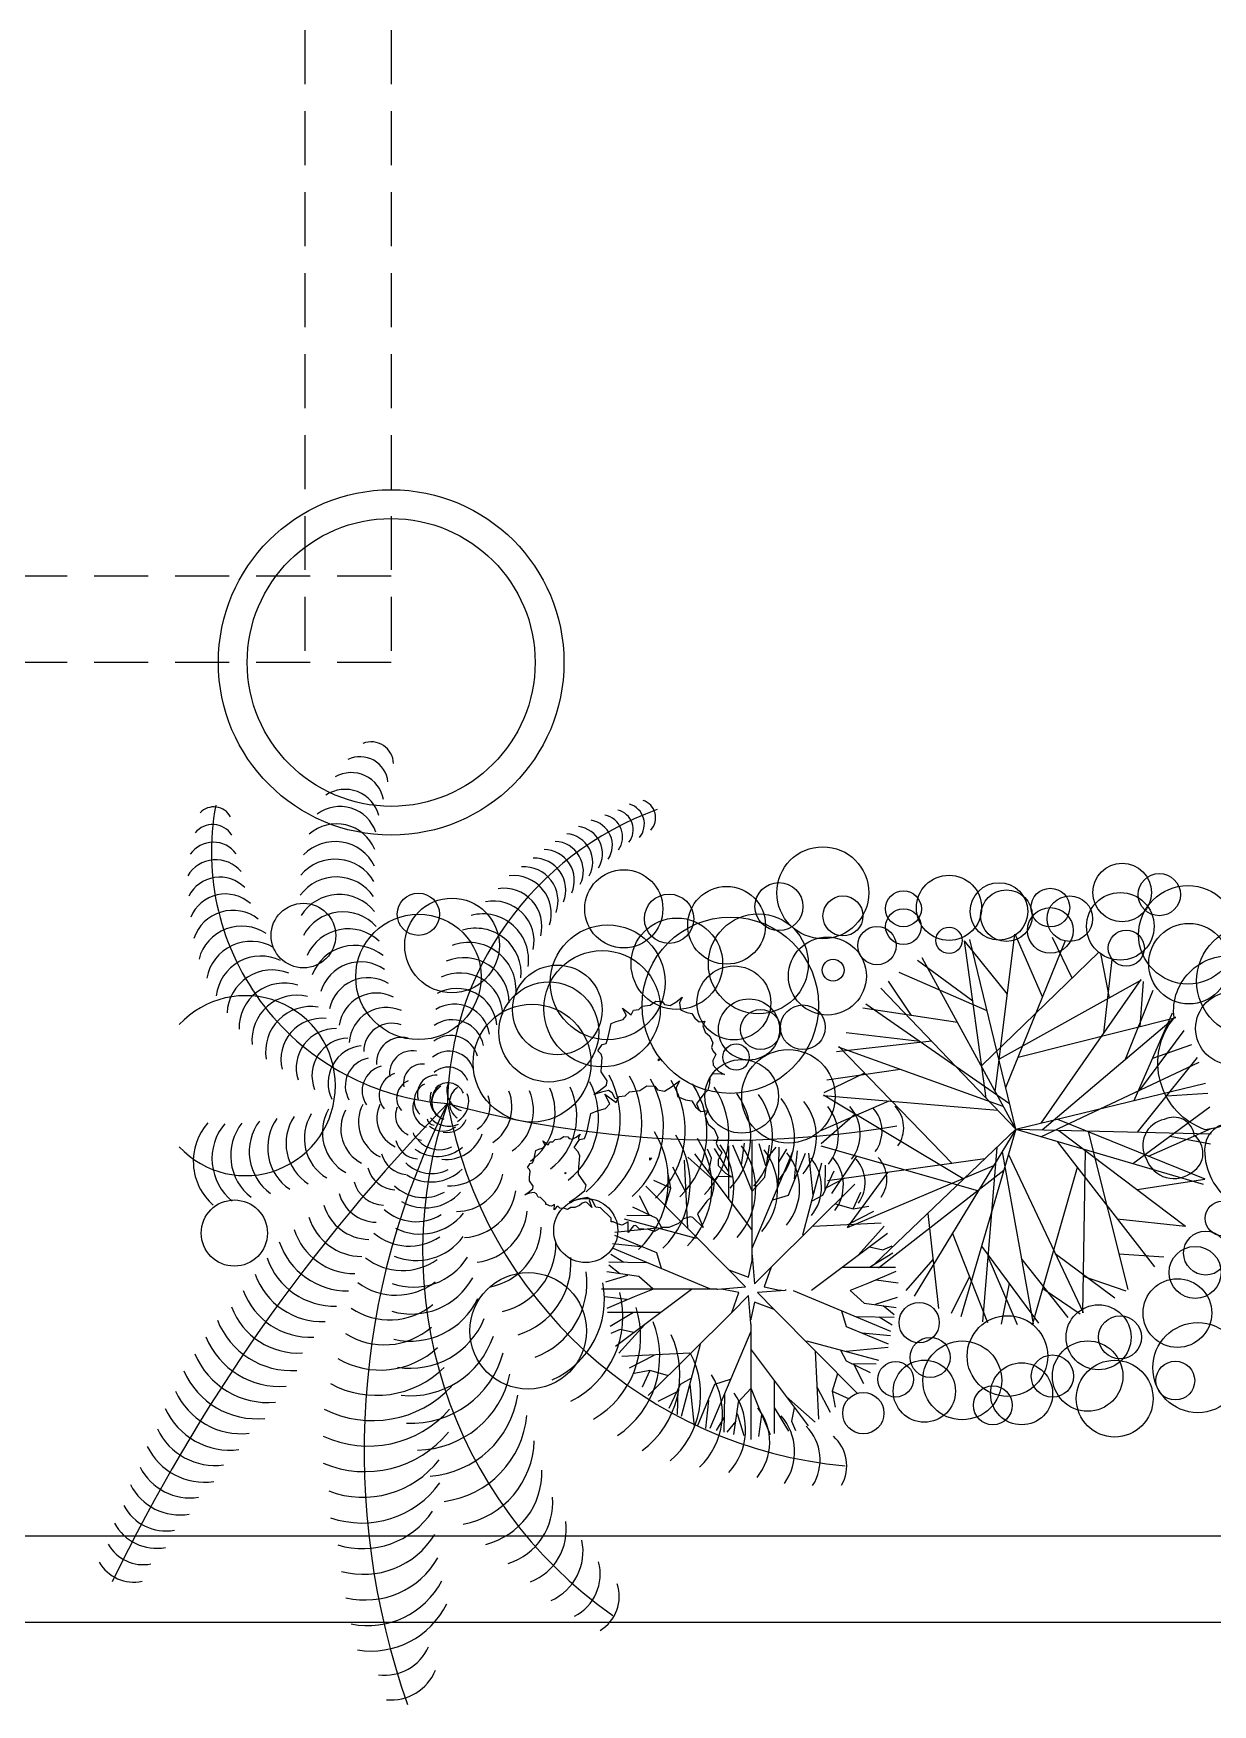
# Model space of a CAD drawing. Header units: inches. Extents: x 0 to 2330, y 0 to 1444.
# Drawn here: x 694.2 to 776.1, y 329.9 to 446 of the extents above; entities that cross this region are included whole.
import ezdxf

# ---------------------------------------------------------------- set-up
doc = ezdxf.new("R2010")
doc.units = ezdxf.units.IN
doc.header["$MEASUREMENT"] = 0
doc.linetypes.add('HIDDEN', pattern=[0.375, 0.25, -0.125])
for name, color, linetype in [('BOUNDRY WALL', 41, 'Continuous'), ('COLOUM', 130, 'Continuous'), ('Plants', 92, 'Continuous'), ('PORCH BOUNDRY', 173, 'HIDDEN')]:
    doc.layers.add(name, color=color, linetype=linetype)

# ---------------------------------------------------------------- blocks, each defined once
blk = doc.blocks.new('18')
at = {"layer": 'Plants'}
for p, q in [((5545.99, 13015.82), (5537.57, 13076.74)), ((5554.21, 13056.07), (5537.6, 13076.74)), ((5557.47, 13003.8), (5539.61, 13077.26)), ((5549.5, 13018.38), (5557.12, 13079.4)), ((5553.54, 13019.95), (5576.7, 13076.91)), ((5567.84, 13055.13), (5557.15, 13079.4)), ((5579.27, 13062.37), (5571.61, 13078.07)), ((5544.25, 13028.46), (5589.51, 13072.28)), ((5593.69, 13054.73), (5590.35, 13071.88)), ((5546.33, 13049.62), (5512.37, 13064.48)), ((5540.79, 13053.44), (5519.39, 13069.11)), ((5557.47, 13003.8), (5521.2, 13070.14)), ((5591.47, 13040.99), (5594.8, 13069.54)), ((5557.47, 13003.8), (5505.27, 13058.49)), ((5517.11, 13047.87), (5508.17, 13061.12)), ((5551.08, 13031.04), (5606.14, 13061.65)), ((5567.32, 13006.2), (5605.92, 13061.83)), ((5599.93, 13030.93), (5610.55, 13057.63)), ((5605.63, 13043.62), (5606.84, 13061.05)), ((5555.07, 13013.65), (5499.44, 13052.26)), ((5534.85, 13045.18), (5498.2, 13050.74)), ((5558.34, 13031.76), (5619.45, 13047.08)), ((5567.6, 13003.57), (5619.29, 13047.31)), ((5603.29, 13014.94), (5618.14, 13048.9)), ((5524.91, 13037.91), (5488.07, 13033.8)), ((5520.28, 13037.8), (5491.73, 13041.14)), ((5605.51, 13019.01), (5622.67, 13042.06)), ((5552.6, 13012.7), (5488.87, 13035.59)), ((5532.81, 12990.58), (5488.99, 13035.84)), ((5604.61, 13002.7), (5627.75, 13031.66)), ((5610.48, 13031.37), (5625.59, 13036.59)), ((5498.9, 13025.61), (5483.2, 13017.94)), ((5512.74, 13027.02), (5484.31, 13022.85)), ((5567.2, 13000.95), (5628.45, 13029.83)), ((5557.47, 13003.8), (5630.93, 13021.66)), ((5508.26, 13014.65), (5481.87, 13003.27)), ((5550.47, 13011.14), (5482.98, 13016.75)), ((5537.07, 12984.65), (5483.03, 13017.03)), ((5602.72, 12990.54), (5632.56, 13012.52)), ((5615.81, 13016.72), (5631.75, 13017.84)), ((5495.25, 13009.71), (5482.07, 12998.24)), ((5573.61, 13007.73), (5630.58, 12984.57)), ((5455.38, 12953.31), (5455.38, 12999.72)), ((5557.47, 13003.8), (5502.78, 12951.6)), ((5557.47, 13003.8), (5518.15, 12939.23)), ((5557.47, 13003.8), (5536.2, 12931.25)), ((5557.47, 13003.8), (5633.05, 13002.04)), ((5557.47, 13003.8), (5630.02, 12982.54)), ((5573.41, 12999.13), (5611.17, 12950.59)), ((5574.08, 13003.41), (5623.11, 12966.3)), ((5585.43, 13002.92), (5600.75, 12941.82)), ((5608.79, 12993.43), (5633.07, 13004.12)), ((5617.16, 13001.18), (5632.85, 12998.13)), ((5441.71, 12983.01), (5430.53, 12992.98)), ((5455.3, 12964.99), (5433.22, 12994.35)), ((5439.73, 12992.58), (5438.17, 12996.17)), ((5438.6, 12987.41), (5439.73, 12992.58)), ((5446.38, 12987.31), (5440.86, 12996.43)), ((5446.38, 12976.78), (5446.38, 12997.39)), ((5452.47, 12987.16), (5447.94, 12997.69)), ((5451.33, 12989.95), (5452.47, 12998.5)), ((5455.46, 12957.83), (5471.25, 12995.47)), ((5460.72, 12989.67), (5458.09, 12998.16)), ((5460.32, 12985.28), (5462.09, 12997.73)), ((5461.28, 12992.64), (5464.72, 12996.88)), ((5465.58, 12982.31), (5465.84, 12996.88)), ((5465.69, 12991.08), (5468.77, 12996.18)), ((5469.43, 12978.35), (5476.11, 12994.62)), ((5471.81, 12984.57), (5472.93, 12995.47)), ((5479, 12978.35), (5477.33, 12994.62)), ((5542.73, 12980.03), (5482.15, 12997.31)), ((5495.84, 12993.4), (5486.08, 12978.91)), ((5550.13, 12996.8), (5544.51, 12929.32)), ((5552.19, 12995.14), (5564.23, 12928.51)), ((5554.62, 12994.07), (5583.49, 12932.82)), ((5584.25, 12995.72), (5583.23, 12932.73)), ((5423.88, 12981.04), (5422.75, 12987.16)), ((5429.68, 12979.52), (5424.73, 12989.09)), ((5430.53, 12965.54), (5429.26, 12991.87)), ((5455.3, 12980.07), (5452.47, 12987.16)), ((5475, 12962.92), (5482.44, 12990.8)), ((5482.75, 12978.35), (5487.15, 12987.69)), ((5483.71, 12980.33), (5483.86, 12989.95)), ((5545.45, 12992.33), (5484.53, 12983.9)), ((5507.83, 12987.12), (5492.15, 12965.73)), ((5548.83, 12989.61), (5492.17, 12965.7)), ((5552.79, 12987.86), (5504.25, 12950.1)), ((5581.24, 12989.06), (5563.96, 12928.48)), ((5446.38, 12949.34), (5414.26, 12981.74)), ((5417.37, 12983.97), (5417.37, 12983.97)), ((5423.88, 12981.04), (5417.37, 12983.97)), ((5421.9, 12974.25), (5423.88, 12981.04)), ((5455.46, 12979.9), (5460.32, 12985.28)), ((5462.8, 12950.47), (5495.2, 12982.59)), ((5484.42, 12981.46), (5491.46, 12985)), ((5604.36, 12980.49), (5630.57, 12984.54)), ((5418.5, 12969.29), (5409.17, 12973.69)), ((5415.39, 12970.96), (5411.85, 12978)), ((5463.36, 12976.51), (5469.43, 12978.35)), ((5478.6, 12976.08), (5482.75, 12978.35)), ((5487.71, 12974.95), (5494.49, 12972.97)), ((5494.49, 12972.97), (5497.43, 12979.48)), ((5494.49, 12972.97), (5500.62, 12974.1)), ((5497.43, 12979.48), (5497.43, 12979.48)), ((5433.93, 12961.54), (5406.05, 12968.99)), ((5416.52, 12970.25), (5406.9, 12970.4)), ((5420.77, 12965.14), (5418.5, 12969.29)), ((5479, 12966.32), (5505.33, 12967.59)), ((5492.97, 12967.17), (5502.54, 12972.12)), ((5523.36, 12971.24), (5527.47, 12934.41)), ((5596.73, 12969.15), (5623.1, 12966.28)), ((5418.5, 12965.54), (5402.23, 12963.87)), ((5418.5, 12955.97), (5402.23, 12962.66)), ((5478.44, 12941.56), (5507.81, 12963.63)), ((5496.47, 12955.14), (5506.44, 12966.32)), ((5532.94, 12963.52), (5546.45, 12929.01)), ((5405.77, 12952.23), (5400.68, 12955.32)), ((5412.28, 12958.35), (5401.38, 12959.47)), ((5439.02, 12942), (5401.38, 12957.8)), ((5420.34, 12949.9), (5418.5, 12955.97)), ((5455.39, 12954.76), (5456.27, 12943.96)), ((5500.77, 12950.47), (5509.88, 12955.99)), ((5500.87, 12958.25), (5506.04, 12957.12)), ((5506.04, 12957.12), (5509.63, 12958.68)), ((5544.2, 12958.55), (5566.18, 12928.71)), ((5546.62, 12954.59), (5558, 12928.2)), ((5572.68, 12955.76), (5595.73, 12938.6)), ((5597.28, 12955.63), (5614.71, 12954.42)), ((5407.18, 12947.27), (5398.69, 12944.63)), ((5411.57, 12946.86), (5399.12, 12948.63)), ((5414.54, 12952.13), (5399.97, 12952.38)), ((5404.21, 12947.82), (5399.97, 12951.27)), ((5446.38, 12949.34), (5454.02, 12946.56)), ((5452.89, 12942.81), (5446.38, 12949.34)), ((5454.02, 12946.56), (5455.29, 12952.5)), ((5456.27, 12943.96), (5462.8, 12950.47)), ((5462.8, 12950.47), (5460.02, 12942.83)), ((5490.24, 12950.47), (5510.85, 12950.47)), ((5500.62, 12944.39), (5511.15, 12948.91)), ((5525.34, 12953.42), (5514.86, 12941.35)), ((5559.72, 12953.46), (5577.55, 12930.92)), ((5441.78, 12941.92), (5397.14, 12941.92)), ((5431.87, 12941.84), (5402.5, 12919.76)), ((5416.78, 12941.84), (5409.69, 12939.01)), ((5416.95, 12942), (5411.57, 12946.86)), ((5442.09, 12941.93), (5452.89, 12942.81)), ((5450.29, 12940.57), (5444.35, 12941.83)), ((5468.22, 12941.46), (5457.42, 12940.58)), ((5460.02, 12942.83), (5465.96, 12941.56)), ((5471.29, 12941.39), (5508.93, 12925.6)), ((5493.36, 12941.39), (5498.74, 12936.53)), ((5493.53, 12941.56), (5500.62, 12944.39)), ((5503.4, 12945.52), (5511.96, 12944.39)), ((5539.48, 12946.82), (5532.48, 12932.45)), ((5554.84, 12944.11), (5551.8, 12928.41)), ((5567.87, 12942.18), (5582.36, 12932.42)), ((5583.46, 12946.97), (5599.98, 12941.29)), ((5406.91, 12937.88), (5398.35, 12939.01)), ((5409.69, 12939.01), (5399.16, 12934.48)), ((5447.51, 12932.92), (5450.29, 12940.57)), ((5454.04, 12939.43), (5447.51, 12932.92)), ((5454.92, 12928.64), (5454.04, 12939.43)), ((5456.29, 12936.84), (5455.02, 12930.89)), ((5463.93, 12934.05), (5456.29, 12936.84)), ((5457.42, 12940.58), (5463.93, 12934.05)), ((5498.74, 12936.53), (5511.19, 12934.76)), ((5503.13, 12936.13), (5511.62, 12938.76)), ((5506.1, 12935.57), (5510.34, 12932.13)), ((5420.07, 12932.92), (5399.46, 12932.92)), ((5409.54, 12932.92), (5400.43, 12927.41)), ((5413.84, 12928.25), (5403.87, 12917.08)), ((5447.51, 12932.92), (5415.11, 12900.8)), ((5454.93, 12928.32), (5454.93, 12883.68)), ((5463.93, 12934.05), (5496.05, 12901.65)), ((5489.97, 12933.5), (5491.8, 12927.42)), ((5495.77, 12931.27), (5510.34, 12931.02)), ((5504.54, 12931.17), (5509.63, 12928.08)), ((5404.27, 12926.27), (5400.68, 12924.72)), ((5409.44, 12925.14), (5404.27, 12926.27)), ((5454.85, 12925.57), (5439.06, 12887.93)), ((5476.38, 12921.85), (5504.26, 12914.41)), ((5491.8, 12927.42), (5508.08, 12920.74)), ((5498.03, 12925.04), (5508.93, 12923.93)), ((5431.31, 12917.08), (5404.98, 12915.8)), ((5417.34, 12916.23), (5407.77, 12911.27)), ((5435.31, 12920.47), (5427.87, 12892.6)), ((5455.01, 12918.41), (5477.09, 12889.04)), ((5479.78, 12917.85), (5481.05, 12891.53)), ((5489.54, 12918.26), (5491.8, 12914.11)), ((5491.8, 12917.85), (5508.08, 12919.52)), ((5415.82, 12910.42), (5409.69, 12909.29)), ((5415.82, 12910.42), (5412.88, 12903.92)), ((5422.6, 12908.44), (5415.82, 12910.42)), ((5488.41, 12909.14), (5486.43, 12902.36)), ((5491.8, 12914.11), (5501.14, 12909.7)), ((5493.79, 12913.14), (5503.41, 12912.99)), ((5494.92, 12912.43), (5498.46, 12905.4)), ((5412.88, 12903.92), (5412.88, 12903.92)), ((5427.56, 12905.05), (5423.16, 12895.71)), ((5426.6, 12903.07), (5426.45, 12893.44)), ((5431.71, 12907.31), (5427.56, 12905.05)), ((5431.31, 12905.05), (5432.98, 12888.77)), ((5440.88, 12905.05), (5434.19, 12888.77)), ((5446.95, 12906.89), (5440.88, 12905.05)), ((5454.85, 12903.49), (5449.99, 12898.11)), ((5455.01, 12903.32), (5457.84, 12896.23)), ((5463.93, 12906.61), (5463.93, 12886.01)), ((5480.63, 12903.88), (5485.58, 12894.31)), ((5486.43, 12902.36), (5487.56, 12896.23)), ((5486.43, 12902.36), (5492.94, 12899.42)), ((5425.89, 12901.93), (5418.85, 12898.4)), ((5438.5, 12898.82), (5437.38, 12887.93)), ((5444.73, 12901.09), (5444.47, 12886.51)), ((5449.99, 12898.11), (5448.22, 12885.66)), ((5457.84, 12896.23), (5462.37, 12885.7)), ((5463.93, 12896.08), (5469.45, 12886.97)), ((5468.6, 12900.39), (5479.78, 12890.41)), ((5471.71, 12895.98), (5470.58, 12890.82)), ((5492.94, 12899.42), (5492.94, 12899.42)), ((5444.62, 12892.31), (5441.54, 12887.22)), ((5449.03, 12890.76), (5445.59, 12886.51)), ((5449.59, 12893.73), (5452.22, 12885.24)), ((5458.98, 12893.45), (5457.84, 12884.89)), ((5470.58, 12890.82), (5472.14, 12887.22))]:
    blk.add_line(p, q, dxfattribs=at)
for points in [[(5630.69, 13003.67, -0.520567), (5618.69, 13046.93, -0.520567), (5644.68, 13070.49, -0.520567), (5659.3, 13056.02, -0.520567)], [(5608.01, 12992.28, 0.520567), (5625.93, 12987.34, 0.520567), (5626.54, 13001.42, 0.520567), (5614.89, 13007.6, 0.520567)], [(5663.67, 12972.55, 0.520567), (5675.09, 12991.69, 0.520567), (5665.19, 13003.98, 0.520567), (5644.5, 13005.7, 0.520567), (5630.53, 12995.85, 0.520567)]]:
    blk.add_lwpolyline(points, format="xyb", close=True, dxfattribs=at)
for points in [[(5403.59, 13015.57), (5402.4, 13015.76), (5401.27, 13017.87), (5399.82, 13018.8), (5397.04, 13018.22), (5394.15, 13017.32), (5396.26, 13018.75), (5399.02, 13020.94), (5399.35, 13022.58), (5396.99, 13026.02), (5397.09, 13028.17), (5397.4, 13031.65), (5396.94, 13032.9), (5395.71, 13034.24), (5397.37, 13036.7), (5398.92, 13037), (5399.58, 13038.91), (5400.87, 13044.77), (5402.76, 13045.57), (5405.43, 13046.3), (5406.75, 13047.81), (5405.18, 13050.71), (5408.64, 13048.15), (5409.52, 13049.99), (5411.52, 13050.19), (5412.85, 13051.47), (5415.96, 13051.86), (5418.18, 13053.38), (5420.63, 13053.24), (5421.53, 13052.1), (5423.64, 13051.7), (5425.86, 13052.99), (5428.3, 13054.92), (5427.31, 13052.75), (5427.66, 13050.03), (5430.12, 13048.98), (5432.12, 13048.71), (5433.25, 13046.84), (5434.92, 13045.4), (5437.04, 13045.68), (5436.27, 13043.92), (5437.18, 13041.41), (5439.08, 13039.91), (5440.21, 13037.35), (5439.66, 13035.53), (5440.23, 13034.13), (5441.35, 13032.72), (5440.25, 13030.46), (5440.26, 13028.63), (5442.5, 13026.25), (5444.74, 13025.01), (5442.18, 13025.3), (5439.95, 13025.15), (5439.07, 13023.99), (5438.86, 13021.52), (5438.21, 13018.93), (5436.77, 13017.57), (5433.9, 13013.68), (5434.91, 13011.19)], [(5392.73, 12976.78), (5392.3, 12976.21), (5393.36, 12973.58), (5391.4, 12975.5), (5390.84, 12975.63), (5389.6, 12975.22), (5388.63, 12974.31), (5386.75, 12973.55), (5385.29, 12973.55), (5383.98, 12972.8), (5382.79, 12973.16), (5380.98, 12973.31), (5380.35, 12973.97), (5379.87, 12973.87), (5378.83, 12972.62), (5378.89, 12974.68), (5377.71, 12974.04), (5377.01, 12974.21), (5375.97, 12974.68), (5375.55, 12974.64), (5375.54, 12975.36), (5373.51, 12977.36), (5372.61, 12977.51), (5371.91, 12978.82), (5371, 12979.4), (5369.26, 12979.04), (5367.46, 12978.48), (5368.77, 12979.37), (5370.5, 12980.74), (5370.7, 12981.77), (5369.23, 12983.92), (5369.29, 12985.26), (5369.49, 12987.43), (5369.2, 12988.22), (5368.43, 12989.05), (5369.47, 12990.59), (5370.44, 12990.78), (5370.85, 12991.97), (5371.66, 12995.64), (5372.84, 12996.14), (5374.5, 12996.59), (5375.33, 12997.53), (5374.35, 12999.35), (5376.51, 12997.74), (5377.06, 12998.9), (5378.31, 12999.02), (5379.14, 12999.82), (5381.09, 13000.06), (5382.47, 13001.01), (5384.01, 13000.93), (5384.57, 13000.22), (5385.89, 12999.97), (5387.27, 13000.77), (5388.8, 13001.98), (5388.18, 13000.62), (5388.35, 12999.33)]]:
    blk.add_lwpolyline(points, dxfattribs=at)
for points in [[(5419.1, 13031.04), (5419.77, 13030.88), (5419.11, 13030.36)], [(5398.39, 13017.36), (5402.72, 13014.16), (5403.82, 13016.47), (5406.32, 13016.72), (5407.98, 13018.31), (5411.88, 13018.8), (5414.65, 13020.7), (5417.71, 13020.52), (5418.83, 13019.1), (5421.47, 13018.6), (5424.25, 13020.21), (5427.29, 13022.62), (5426.06, 13019.92), (5426.5, 13016.51), (5429.57, 13015.19), (5432.07, 13014.87), (5433.48, 13012.52), (5435.58, 13010.72), (5438.22, 13011.08), (5437.26, 13008.88), (5438.39, 13005.74), (5440.77, 13003.87), (5442.18, 13000.66), (5441.5, 12998.39), (5442.2, 12996.64), (5443.61, 12994.87), (5442.23, 12992.05), (5442.25, 12989.76), (5445.05, 12986.78), (5447.84, 12985.24), (5444.64, 12985.59), (5441.86, 12985.41), (5440.76, 12983.97), (5440.5, 12980.88), (5439.68, 12977.64), (5437.89, 12975.93), (5434.3, 12971.08), (5436.42, 12965.84), (5432.5, 12969.66), (5431.39, 12969.93), (5428.89, 12969.11), (5426.95, 12967.29), (5423.21, 12965.77), (5420.28, 12965.77), (5417.65, 12964.26), (5415.28, 12964.98), (5411.66, 12965.29), (5410.4, 12966.6), (5409.43, 12966.41), (5407.36, 12963.91), (5407.47, 12968.04), (5405.12, 12966.75), (5403.72, 12967.09), (5401.63, 12968.03), (5400.8, 12967.95), (5400.79, 12969.38), (5396.73, 12973.38), (5394.92, 12973.68), (5393.51, 12976.31), (5391.69, 12977.47), (5388.22, 12976.75), (5384.61, 12975.62), (5387.24, 12977.41), (5390.7, 12980.15), (5391.11, 12982.2), (5388.16, 12986.5), (5388.28, 12989.19), (5388.67, 12993.53), (5388.1, 12995.1), (5386.56, 12996.77), (5388.63, 12999.84), (5390.57, 13000.23), (5391.39, 13002.61), (5393.01, 13009.94), (5395.37, 13010.94), (5398.7, 13011.85), (5400.36, 13013.73)], [(5415.8, 12992.78), (5416.63, 12992.58), (5415.8, 12991.92)], [(5383.05, 12987.06), (5383.47, 12986.95), (5383.05, 12986.63)]]:
    blk.add_lwpolyline(points, close=True, dxfattribs=at)
for centre, radius in [((5482.75, 13095.4), 17.8), ((5405.73, 13089.17), 15.12), ((5598.63, 13095.48), 11.34), ((5613.01, 13094.68), 8.18), ((5445.51, 13082.81), 15.06), ((5465.78, 13090.03), 9.3), ((5513.97, 13089.19), 6.94), ((5531.6, 13089.57), 12.62), ((5550.97, 13088.18), 11.12), ((5553.83, 13086.51), 9.99), ((5570.81, 13089.64), 7.49), ((5624.07, 13079.14), 19.08), ((5281.74, 13078.83), 12.51), ((5326.25, 13087.08), 8.17), ((5339.26, 13074.98), 18.31), ((5423.25, 13085.35), 9.54), ((5490.55, 13086.42), 7.75), ((5570.81, 13080.81), 8.83), ((5578.36, 13085.36), 8.82), ((5597.91, 13082.41), 13.08), ((5326.25, 13062.81), 24.28), ((5426.26, 13067.9), 17.71), ((5446.99, 13051.85), 34.14), ((5457.81, 13067.88), 19.34), ((5513.97, 13082.29), 6.9), ((5624.47, 13067.94), 15.57), ((5399.49, 13060.71), 22.21), ((5484.52, 13063.14), 15.08), ((5503.71, 13074.93), 7.44), ((5531.6, 13076.96), 5.1), ((5600.22, 13073.94), 6.98), ((5649.17, 13061.2), 21.74), ((5397.35, 13050.51), 22.52), ((5380.01, 13050.04), 17.35), ((5448.33, 13052.74), 14.3), ((5486.74, 13065.44), 4.24), ((5376.72, 13041.49), 19.37), ((5370.22, 13029.44), 22.81), ((5454.2, 13042.47), 11.83), ((5475.04, 13043.31), 8.66), ((5641.16, 13042.89), 14.11), ((5458.68, 13042.45), 7.75), ((5449.17, 13031.77), 5.1), ((5469.44, 13016.58), 18.09), ((5451.35, 13016.58), 14.24), ((5255, 12963.63), 12.81), ((5391, 12964.62), 12.41), ((5637.41, 12969.3), 6.68), ((5630.92, 12955.9), 8.53), ((5626.86, 12948.4), 10.07), ((5368.72, 12925.76), 22.56), ((5620, 12932.68), 13.3), ((5520.05, 12928.97), 7.8), ((5589.49, 12923.28), 12.57), ((5554.23, 12916.01), 15.6), ((5597.8, 12923.28), 8.32), ((5627.9, 12911.53), 17.44), ((5524.32, 12915.49), 7.75), ((5536.73, 12906.61), 15.26), ((5585.25, 12908.25), 13.63), ((5571.62, 12908.25), 8.18), ((5510.94, 12907.03), 6.88), ((5522.06, 12902.42), 12.04), ((5559.7, 12901.4), 12.01), ((5595.72, 12899.53), 14.86), ((5619.18, 12906.51), 7.5), ((5548.55, 12896.95), 7.53), ((5498.44, 12893.91), 7.99)]:
    blk.add_circle(centre, radius, dxfattribs=at)
for centre, radius, start, end in [((5303.65, 13137.18), 10.88, 6.15313, 115.41395), ((5307.91, 13145.14), 8.7, 2.11147, 111.37228), ((5300.24, 13129.22), 12.69, 10.1948, 119.45561), ((5297.85, 13122.02), 13.42, 14.23647, 123.49728), ((5247.09, 13121.4), 7.25, 27.83689, 137.09771), ((5343.77, 13111.29), 97.67, 169.33398, 266.33343), ((5295.94, 13114.31), 14.51, 18.27813, 127.53895), ((5405.69, 13122), 8.01, 319.96905, 73.31584), ((5410.94, 13124.44), 7.09, 317.69632, 71.04311), ((5294.59, 13106.11), 15.96, 22.3198, 131.58061), ((5460.4, 13012.03), 122.9, 109.8929, 179.1654), ((5391.46, 13113.76), 9.85, 326.78723, 80.13402), ((5396.58, 13116.99), 8.67, 324.5145, 77.86129), ((5401.49, 13119.8), 7.88, 322.24178, 75.58856), ((5246.61, 13113.11), 8.7, 31.87856, 141.13937), ((5382.62, 13107.24), 11.08, 331.33268, 84.67947), ((5386.8, 13110.48), 10.67, 329.05996, 82.40674), ((5246.87, 13104.09), 10.88, 35.92023, 145.18104), ((5293.96, 13098.18), 17.05, 26.36147, 135.62228), ((5374.7, 13100.24), 11.9, 335.87814, 89.22493), ((5378.59, 13103.83), 11.49, 333.60541, 86.9522), ((5247.86, 13095.48), 12.69, 39.96189, 149.22271), ((5293.99, 13090.95), 17.41, 30.40313, 139.66395), ((5367.05, 13092.22), 13.23, 340.42359, 93.77038), ((5370.97, 13096.49), 12.31, 338.15087, 91.49765), ((5249.36, 13088.05), 13.42, 44.00356, 153.26437), ((5294.54, 13084.1), 17.41, 34.4448, 143.70561), ((5359.32, 13082.41), 14.71, 345.55346, 98.90025), ((5362.95, 13087.36), 14.71, 342.69632, 96.04311), ((5251.53, 13080.41), 14.51, 48.04523, 157.30604), ((5295.57, 13077.31), 17.41, 38.48647, 147.74728), ((5355.39, 13076.55), 15.63, 348.41061, 101.75739), ((5254.43, 13072.62), 15.96, 52.08689, 161.34771), ((5297.08, 13070.6), 17.41, 42.52813, 151.78895), ((5351.14, 13069.48), 17.73, 351.26775, 104.61454), ((5257.82, 13065.43), 17.05, 56.12856, 165.38937), ((5299.06, 13064.02), 17.41, 46.5698, 155.83061), ((5348.54, 13064.19), 17.47, 354.12489, 107.47168), ((5261.44, 13059.16), 17.41, 60.17023, 169.43104), ((5265.32, 13053.49), 17.41, 64.21189, 173.47271), ((5301.49, 13057.59), 17.41, 50.61147, 159.87228), ((5343.9, 13052.79), 17.47, 359.83918, 113.18597), ((5345.65, 13057.74), 18.39, 356.98204, 110.32882), ((5269.59, 13048.1), 17.41, 68.25356, 177.51437), ((5303.82, 13052.7), 15.96, 54.65313, 163.91395), ((5342.37, 13047.79), 16.55, 2.69632, 116.04311), ((5274.22, 13043.03), 17.41, 72.29523, 181.55604), ((5306.72, 13047.28), 15.23, 58.6948, 167.95561), ((5341.03, 13042.72), 15.63, 5.55346, 118.90025), ((5259.27, 13020.71), 34.83, 222.76, 137.24), ((5279.21, 13038.3), 17.41, 76.33689, 185.59771), ((5284.51, 13033.93), 17.41, 80.37856, 189.63937), ((5309.95, 13042.06), 14.51, 62.73647, 171.99728), ((5313.91, 13036.46), 14.51, 66.77813, 176.03895), ((5340.21, 13038.62), 13.66, 8.41061, 121.75739), ((5288.97, 13030.84), 15.96, 84.42023, 193.68104), ((5315.98, 13033.98), 10.88, 70.8198, 180.08061), ((5339.35, 13033.91), 12.31, 11.26775, 124.61454), ((5294.17, 13027.58), 15.23, 88.46189, 197.72271), ((5299.56, 13024.65), 14.51, 92.50356, 201.76437), ((5319.76, 13029.62), 9.79, 74.86147, 184.12228), ((5338.72, 13029.46), 10.67, 14.12489, 127.47168), ((5305.78, 13021.75), 14.51, 96.54523, 205.80604), ((5323.77, 13025.49), 8.7, 78.90313, 188.16395), ((5338.12, 13024.19), 9.85, 16.98204, 130.32882), ((5308.81, 13020.63), 10.88, 100.58689, 209.84771), ((5314.25, 13018.72), 9.79, 104.62856, 213.88937), ((5319.79, 13017.12), 8.7, 108.67023, 217.93104), ((5327.74, 13021.82), 7.25, 82.9448, 192.20561), ((5337.83, 13019.97), 7.95, 19.83918, 133.18597), ((5325.06, 13015.91), 7.25, 112.71189, 221.97271), ((5331.83, 13014.83), 7.25, 116.75356, 226.01437), ((5333.08, 13017.52), 7.25, 86.98647, 196.24728), ((5339.46, 13014.54), 8.14, 129.71119, 220.40817), ((5338.66, 13014.23), 7.25, 120.79523, 230.05604), ((5337.64, 13015.23), 6.57, 22.69632, 136.04311), ((5345.37, 13018.81), 8.14, 161.09367, 251.79065), ((5345.51, 13014.11), 7.25, 124.83689, 234.09771), ((5346.05, 13012.41), 16.39, 303.4827, 22.22206), ((5351.76, 13011.1), 19.02, 304.67317, 23.41254), ((5356.12, 13010.17), 23.05, 305.86365, 24.60301), ((5361.85, 13008.97), 25.68, 307.05413, 25.79349), ((5365.22, 13008.28), 30.73, 308.2446, 26.98397), ((5368.15, 13007.63), 36.21, 309.43508, 28.17444), ((5375.69, 13006.25), 37.04, 310.62556, 29.36492), ((5384.89, 13004.81), 36.21, 311.81603, 30.5554), ((5393.3, 13003.66), 36.21, 313.00651, 31.74587), ((5403.2, 13002.56), 34.74, 314.19698, 32.93635), ((5413.52, 13001.67), 32.86, 315.38746, 34.12682), ((5845.1, 12520.16), 708.05, 135.79693, 154.18022), ((5318.12, 13006.62), 15.06, 153.01675, 243.71373), ((5602, 12879.26), 296.74, 153.0343, 199.32156), ((5322.36, 13008.15), 12.21, 154.63213, 245.32911), ((5325.52, 13009.16), 8.14, 156.24752, 246.9445), ((5332.23, 13012.19), 8.14, 157.8629, 248.55988), ((5500.5, 12956.98), 172.61, 160.77372, 234.97897), ((5338.85, 13015.4), 8.14, 159.47829, 250.17527), ((5444.47, 13408.94), 409.34, 254.85457, 279.41385), ((5507.22, 13045.39), 172.61, 190.54081, 264.74607), ((5336.75, 13014.55), 8.94, 301.10175, 19.84111), ((5343.25, 13012.91), 10.73, 302.29222, 21.03159), ((5425.93, 13000.95), 28.92, 316.57794, 35.3173), ((5435.38, 13000.63), 27.95, 317.76841, 36.50778), ((5446.91, 13000.53), 24.9, 318.95889, 37.69825), ((5458.25, 13000.73), 22.05, 320.14937, 38.88873), ((5471.21, 13001.28), 17.56, 321.33984, 40.07921), ((5481.14, 13002.02), 16.1, 322.53032, 41.26968), ((5492.26, 13003.09), 13.41, 323.72079, 42.46016), ((5501.88, 13004.41), 12.19, 324.91127, 43.65063), ((5261.48, 12991.44), 22.39, 138.47829, 229.17527), ((5267.52, 12992.41), 21.17, 140.09367, 230.79065), ((5273.93, 12993.62), 20.35, 141.70906, 232.40603), ((5280.71, 12995.09), 19.95, 143.32444, 234.02142), ((5287.44, 12996.74), 19.54, 144.93983, 235.6368), ((5293.74, 12998.44), 18.73, 146.55521, 237.25219), ((5300, 13000.3), 17.91, 148.17059, 238.86757), ((5306.97, 13002.62), 17.91, 149.78598, 240.48296), ((5311.26, 13003.98), 15.06, 151.40136, 242.09834), ((5332.6, 13008.47), 3.08, 192.23584, 264.59109), ((5337.94, 13014.28), 9.28, 220.33432, 293.84952), ((5337.19, 13010.75), 8.21, 260.12272, 337.51764), ((5326.51, 13001.6), 9.25, 193.47721, 265.83247), ((5327.78, 13003.32), 3.7, 192.85652, 265.21178), ((5334.36, 13007.05), 11.13, 222.25098, 295.76619), ((5335.71, 13011.32), 8.21, 230.35563, 307.75055), ((5336.99, 13006.9), 14.78, 263.48636, 340.88128), ((5386.77, 12983.76), 36.21, 313.00651, 31.74587), ((5396.67, 12982.66), 34.74, 314.19698, 32.93635), ((5407, 12981.77), 32.86, 315.38746, 34.12682), ((5322.19, 12996.83), 10.49, 194.0979, 266.45316), ((5333.63, 13008.07), 14.78, 233.71926, 311.11419), ((5338.47, 12999.19), 17.24, 266.84999, 344.24491), ((5419.4, 12981.05), 28.92, 316.57794, 35.3173), ((5428.85, 12980.74), 27.95, 317.76841, 36.50778), ((5440.38, 12980.63), 24.9, 318.95889, 37.69825), ((5451.72, 12980.83), 22.05, 320.14937, 38.88873), ((5464.69, 12981.39), 17.56, 321.33984, 40.07921), ((5474.61, 12982.12), 16.1, 322.53032, 41.26968), ((5495.36, 12984.51), 12.19, 324.91127, 43.65063), ((5317.7, 12991.8), 11.41, 194.71859, 267.07385), ((5331.34, 13000.58), 13.91, 224.16765, 297.68286), ((5331.08, 13000.65), 17.24, 237.0829, 314.47782), ((5340.87, 12990.45), 18.47, 270.21363, 347.60855), ((5485.73, 12983.19), 13.41, 323.72079, 42.46016), ((5313.26, 12986.74), 12.34, 195.33928, 267.69454), ((5328.28, 12993.62), 16.23, 226.08432, 299.59952), ((5342.71, 12983.37), 21.55, 273.57727, 350.97219), ((5307.41, 12979.68), 18.5, 196.58066, 268.93592), ((5310.33, 12983.21), 15.42, 195.95997, 268.31523), ((5328.82, 12991.87), 18.47, 240.44654, 317.84146), ((5304.51, 12976.14), 21.59, 197.20135, 269.55661), ((5325.38, 12986.59), 18.55, 228.00098, 301.51619), ((5326.91, 12984.81), 21.55, 243.81017, 321.20509), ((5346.27, 12974.33), 22.17, 276.9409, 354.33582), ((5298.74, 12969.03), 27.76, 198.44273, 270.79799), ((5301.62, 12972.59), 24.67, 197.82204, 270.1773), ((5322.79, 12979.93), 21.34, 229.91765, 303.43286), ((5325.51, 12975.19), 22.17, 247.17381, 324.56873), ((5349.16, 12966.91), 24.63, 280.30454, 357.69946), ((5293.91, 12963.08), 27.76, 199.06342, 271.41868), ((5320.08, 12972.32), 23.19, 231.83432, 305.34952), ((5324.33, 12967.32), 24.63, 250.53745, 327.93237), ((5352.36, 12959.58), 27.09, 283.66818, 1.0631), ((5356.33, 12951.92), 28.94, 287.03181, 4.42673), ((5459.22, 12955.07), 3.84, 180, 184.66495), ((5289.15, 12957.09), 27.76, 199.68411, 272.03937), ((5360.67, 12944.43), 30.79, 290.39545, 7.79037), ((5451.54, 12953.31), 3.84, 347.9659, 0), ((5284.45, 12951.04), 27.76, 200.3048, 272.66006), ((5317.56, 12964.64), 25.05, 233.75098, 307.26619), ((5323.48, 12959.37), 27.09, 253.90108, 331.296), ((5364.39, 12937.86), 33.87, 293.75908, 11.15401), ((5441.78, 12945.76), 3.84, 270, 274.66495), ((5443.55, 12938.08), 3.84, 77.9659, 90), ((5466.76, 12945.32), 3.84, 257.9659, 270), ((5468.53, 12937.64), 3.84, 90, 94.66495), ((5279.81, 12944.94), 27.76, 200.92549, 273.28074), ((5315.15, 12956.44), 26.44, 235.66765, 309.18286), ((5323.12, 12950.75), 28.94, 257.26472, 334.65964), ((5368.39, 12931.38), 36.95, 297.12272, 14.51764), ((5375.32, 12923.43), 36.95, 300.48636, 17.88128), ((5277.11, 12941.25), 30.84, 201.54618, 273.90143), ((5323.17, 12942.09), 30.79, 260.62836, 338.02328), ((5382.7, 12915.9), 36.95, 303.84999, 21.24491), ((5451.09, 12928.32), 3.84, 0, 4.66495), ((5458.77, 12930.09), 3.84, 167.9659, 180), ((5272.58, 12935.07), 30.84, 202.16687, 274.52212), ((5312.97, 12948.18), 27.83, 237.58432, 311.09952), ((5323.14, 12934.54), 33.87, 263.99199, 341.38691), ((5390.51, 12908.82), 36.95, 307.21363, 24.60855), ((5268.12, 12928.85), 30.84, 202.78756, 275.14281), ((5311.47, 12943.06), 32.47, 239.50098, 313.01619), ((5323.39, 12926.93), 36.95, 267.35563, 344.75055), ((5401.61, 12901.14), 33.87, 310.57727, 27.97219), ((5263.72, 12922.57), 30.84, 203.40825, 275.7635), ((5309.99, 12937.92), 37.11, 241.41765, 314.93286), ((5325.46, 12916.59), 36.95, 270.71926, 348.11419), ((5415.09, 12893.72), 28.82, 313.9409, 31.33582), ((5257.64, 12913.71), 27.76, 204.02894, 276.38419), ((5308.53, 12932.75), 41.74, 243.33432, 316.84952), ((5253.41, 12907.33), 27.76, 204.64963, 277.00488), ((5328.13, 12906.39), 36.95, 274.0829, 351.47782), ((5428.22, 12887.59), 24.63, 317.30454, 34.69946), ((5440.64, 12882.68), 21.55, 320.66818, 38.0631), ((5306.91, 12922.91), 41.74, 245.25098, 318.76619), ((5331.39, 12896.37), 36.95, 277.44654, 354.84146), ((5450.92, 12878.98), 20.94, 324.03181, 41.42673), ((5247.56, 12898.32), 24.67, 205.27032, 277.62557), ((5305.61, 12913.01), 41.74, 247.16765, 320.68286), ((5337.22, 12884.19), 33.87, 280.81017, 358.20509), ((5463.24, 12875.81), 18.47, 327.39545, 44.79037), ((5476.62, 12873.49), 15.39, 330.75908, 48.15401), ((5243.5, 12891.82), 24.67, 205.89101, 278.24626), ((5237.86, 12882.67), 21.59, 206.5117, 278.86695), ((5304.78, 12898.44), 37.11, 249.08432, 322.59952), ((5345.23, 12871.05), 28.82, 284.17381, 1.56873), ((5233.97, 12876.08), 21.59, 207.13239, 279.48764), ((5304.3, 12888.49), 37.11, 251.00098, 324.51619), ((5228.57, 12866.79), 18.5, 207.75308, 280.10833), ((5353.58, 12859.22), 24.63, 287.53745, 4.93237), ((5224.85, 12860.09), 18.5, 208.37377, 280.72902), ((5304.6, 12873.91), 32.47, 252.91765, 326.43286), ((5361.93, 12848.79), 21.55, 290.90108, 8.296), ((5304.94, 12863.97), 32.47, 254.83432, 328.34952), ((5369.01, 12840.47), 20.94, 294.26472, 11.65964), ((5219.67, 12850.67), 15.42, 208.99446, 281.34971), ((5305.62, 12854.04), 32.47, 256.75098, 330.26619), ((5216.13, 12843.88), 15.42, 209.61515, 281.9704), ((5378.13, 12831.61), 18.47, 297.62836, 15.02328), ((5306.63, 12844.14), 32.47, 258.66765, 332.18286), ((5388.6, 12822.95), 15.39, 300.99199, 18.38691), ((5307.97, 12834.28), 32.47, 260.58432, 334.09952), ((5313.24, 12811.03), 18.55, 262.50098, 336.01619), ((5315.68, 12801.41), 18.55, 264.41765, 337.93286)]:
    blk.add_arc(centre, radius, start, end, dxfattribs=at)

msp = doc.modelspace()

# ---------------------------------------------------------------- linework, layer by layer
at = {"layer": 'BOUNDRY WALL'}
for p, q in [((1066.99429, 341.61423), (622.99429, 341.61423)), ((1072.99429, 335.61423), (622.99429, 335.61423))]:
    msp.add_line(p, q, dxfattribs=at)
at = {"layer": 'COLOUM'}
for radius in [12, 10]:
    msp.add_circle((719.01762, 402.31621), radius, dxfattribs=at)
at = {"layer": 'PORCH BOUNDRY', "ltscale": 15}
for p, q in [((713.01762, 485.61423), (713.01762, 402.31621)), ((719.01762, 485.61423), (719.01762, 402.31621)), ((719.01762, 408.31621), (525.40992, 408.31621)), ((719.01762, 402.31621), (527.01762, 402.31621))]:
    msp.add_line(p, q, dxfattribs=at)

# ---------------------------------------------------------------- block references
at = {"xscale": 0.1794485982964325, "yscale": 0.1794485982964325, "zscale": 0.1794485982964325}
msp.add_blockref('18', (-234.87694, -1963.63671), dxfattribs=at)

doc.saveas('drawing.dxf')
